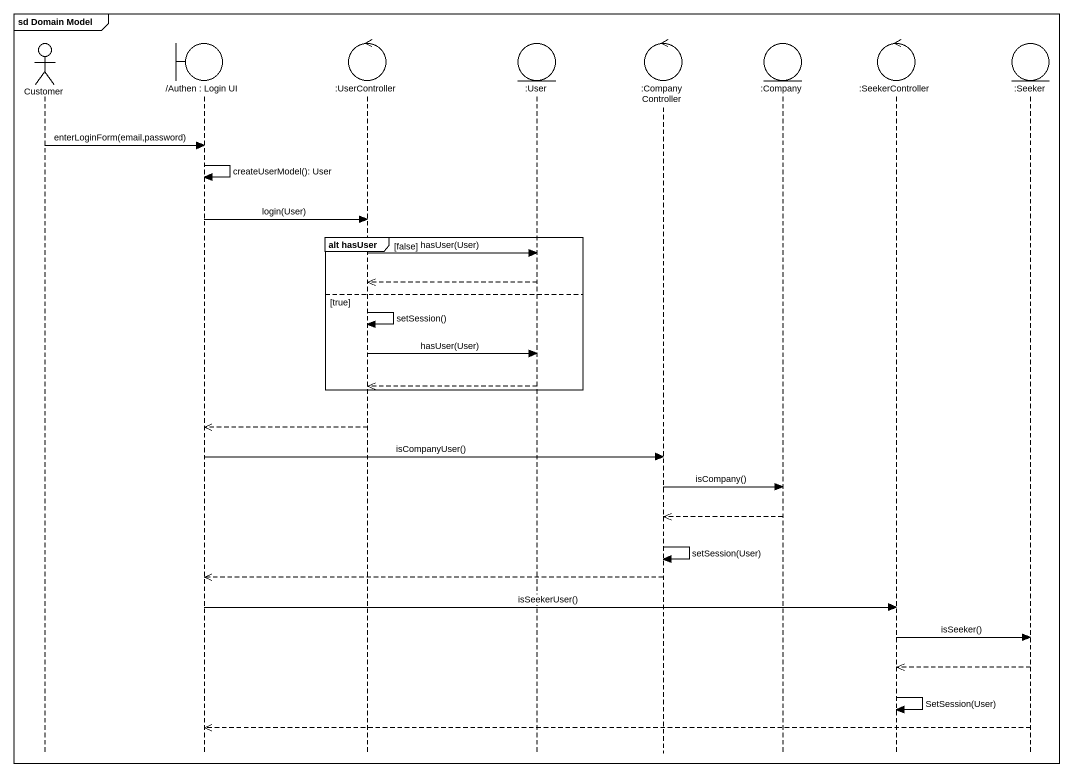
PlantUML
@startuml
mainframe sd Domain Model
hide footbox
actor Customer
boundary "/Authen : Login UI" as Authen_Login_UI
control ":UserController" as UserController
entity ":User" as User
control ":CompanyController" as CompanyController
entity ":Company" as Company
control ":SeekerController" as SeekerController
entity ":Seeker" as Seeker

Customer -> Authen_Login_UI : enterLoginForm(email,password)
Authen_Login_UI -> Authen_Login_UI : createUserModel(): User
Authen_Login_UI -> UserController : login(User)
group alt hasUser [false]
  UserController -> User : hasUser(User)
  User -->> UserController
else true
  UserController -> UserController : setSession()
  UserController -> User : hasUser(User)
  User -->> UserController
end
UserController -->> Authen_Login_UI
Authen_Login_UI -> CompanyController : isCompanyUser()
CompanyController -> Company : isCompany()
Company -->> CompanyController
CompanyController -> CompanyController : setSession(User)
CompanyController -->> Authen_Login_UI
Authen_Login_UI -> SeekerController : isSeekerUser()
SeekerController -> Seeker : isSeeker()
Seeker -->> SeekerController
SeekerController -> SeekerController : SetSession(User)
Seeker -->> Authen_Login_UI
@enduml
